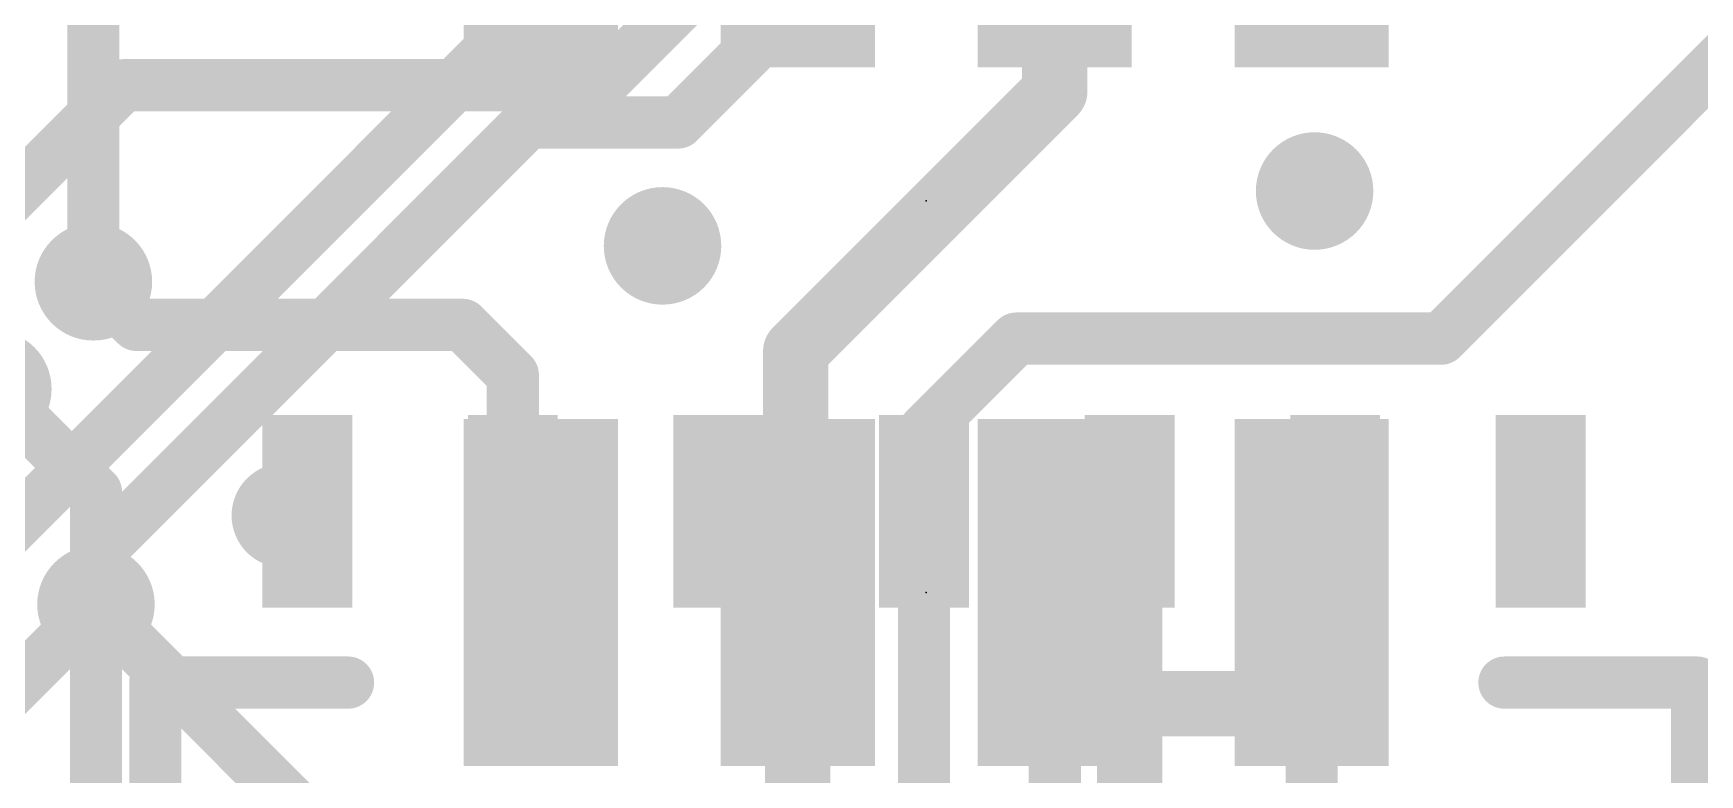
# Model space of a CAD drawing. Extents: x -25 to 77, y -62 to 26.
# Drawn here: x 9.23 to 15.71, y 4.37 to 7.26 of the extents above; entities that cross this region are included whole.
import ezdxf

# ---------------------------------------------------------------- set-up
doc = ezdxf.new("R2010")
doc.units = 0
for name, color, linetype in [('1', 12, 'CONTINUOUS'), ('16', 53, 'CONTINUOUS'), ('18', 110, 'CONTINUOUS'), ('21', 41, 'CONTINUOUS'), ('23', 53, 'CONTINUOUS'), ('24', 53, 'CONTINUOUS')]:
    doc.layers.add(name, color=color, linetype=linetype)

# ---------------------------------------------------------------- blocks, each defined once
blk = doc.blocks.new('RECT')
blk.add_solid([(-0.5, -0.5), (0.5, -0.5), (-0.5, 0.5), (0.5, 0.5)])
blk = doc.blocks.new('ROUNDV')
at = {"const_width": 0.5}
blk.add_lwpolyline([(0, -0.25, 1), (0, 0.25, 1), (0, -0.25)], format="xyb", dxfattribs=at)

msp = doc.modelspace()

# ---------------------------------------------------------------- linework, layer by layer
at = {"layer": '1'}
for points, const_width in [([(13.2, 7.7978), (13.2, 7.0278)], 0.254), ([(9.459, 6.289), (9.459, 7.559)], 0.2032), ([(11.2, 7.39), (8.89, 5.08)], 0.2032), ([(12.2, 7.374), (11.7348, 6.9088)], 0.2032), ([(13.2, 7.0278), (12.192, 6.0198)], 0.254), ([(11.1506, 6.9088), (9.4691, 5.2273)], 0.2032), ([(11.7348, 6.9088), (11.1506, 6.9088)], 0.2032), ([(12.192, 6.0198), (12.192, 5.088)], 0.254), ([(9.4691, 5.2273), (9.4691, 5.0343)], 0.2032), ([(12.192, 5.088), (12.2, 5.08)], 0.254), ([(12.2, 5.08), (12.2, 3.8434)], 0.254), ([(9.4691, 5.0343), (9.4691, 3.7389)], 0.2032), ([(13.2, 5.08), (13.2, 3.548)], 0.2032), ([(14.2, 5.08), (14.2, 3.5828)], 0.2032)]:
    msp.add_lwpolyline(points, dxfattribs=dict(at, const_width=const_width))
for points, const_width in [([(13.2449, 6.9829, 1), (13.1551, 7.0727)], 0.127), ([(13.1365, 7.0278, 1), (13.2635, 7.0278)], 0.127), ([(11.1506, 6.9596, 1), (11.1506, 6.858)], 0.1016), ([(11.1865, 6.8729, 1), (11.1147, 6.9447)], 0.1016), ([(11.7348, 6.858, 1), (11.7348, 6.9596)], 0.1016), ([(11.6989, 6.9447, 1), (11.7707, 6.8729)], 0.1016), ([(9.4082, 6.289, 1), (9.5098, 6.289)], 0.1016), ([(12.2555, 6.0198, 1), (12.1285, 6.0198)], 0.127), ([(12.1471, 6.0647, 1), (12.2369, 5.9749)], 0.127), ([(9.5199, 5.2273, 1), (9.4183, 5.2273)], 0.1016), ([(9.4332, 5.2632, 1), (9.505, 5.1914)], 0.1016), ([(12.2369, 5.1329, 1), (12.1471, 5.0431)], 0.127), ([(12.2635, 5.08, 1), (12.1365, 5.08)], 0.127), ([(12.1551, 5.0351, 1), (12.2449, 5.1249)], 0.127), ([(9.5199, 5.0343, 1), (9.4183, 5.0343)], 0.1016), ([(12.1285, 5.088, 1), (12.2555, 5.088)], 0.127), ([(13.2508, 5.08, 1), (13.1492, 5.08)], 0.1016), ([(14.2508, 5.08, 1), (14.1492, 5.08)], 0.1016), ([(9.4183, 5.0343, 1), (9.5199, 5.0343)], 0.1016)]:
    msp.add_lwpolyline(points, format="xyb", dxfattribs=dict(at, const_width=const_width))
at = {"layer": '16'}
for points, const_width in [([(14.7041, 6.0681), (16.51, 7.874)], 0.2032), ([(11.8912, 7.5148), (11.43, 7.0536)], 0.2032), ([(9.5758, 7.0536), (8.7862, 6.264)], 0.2032), ([(11.43, 7.0536), (9.5758, 7.0536)], 0.2032), ([(9.6266, 6.1214), (9.459, 6.289)], 0.2032), ([(10.8966, 6.1214), (9.6266, 6.1214)], 0.2032), ([(11.0912, 5.9268), (10.8966, 6.1214)], 0.2032), ([(12.6912, 5.709), (13.0503, 6.0681)], 0.2032), ([(13.0503, 6.0681), (14.7041, 6.0681)], 0.2032), ([(9.0678, 5.8725), (9.4691, 5.4712)], 0.2032), ([(11.0912, 5.3965), (11.0912, 5.9268)], 0.2032), ([(12.6912, 5.3965), (12.6912, 5.709)], 0.2032), ([(9.4691, 5.4712), (9.4691, 5.0343)], 0.2032), ([(13.4912, 5.3965), (13.4912, 4.6482)], 0.254), ([(14.2912, 5.3965), (14.2912, 4.8678)], 0.254), ([(12.6912, 5.3965), (12.6912, 4.2372)], 0.2032), ([(9.4691, 5.0267), (8.2525, 3.81)], 0.2032), ([(9.4691, 5.0343), (9.4691, 5.0267)], 0.2032), ([(10.414, 4.0818), (9.4691, 5.0267)], 0.2032), ([(14.2912, 4.8678), (14.0716, 4.6482)], 0.254), ([(13.4912, 4.6482), (13.4912, 3.9196)], 0.254), ([(14.0716, 4.6482), (13.4912, 4.6482)], 0.254)]:
    msp.add_lwpolyline(points, dxfattribs=dict(at, const_width=const_width))
for points, const_width in [([(9.5758, 7.1044, 1), (9.5758, 7.0028)], 0.1016), ([(9.6117, 7.0177, 1), (9.5399, 7.0895)], 0.1016), ([(11.3941, 7.0895, 1), (11.4659, 7.0177)], 0.1016), ([(11.43, 7.0028, 1), (11.43, 7.1044)], 0.1016), ([(9.4949, 6.325, 1), (9.423, 6.2531)], 0.1016), ([(9.6266, 6.1722, 1), (9.6266, 6.0706)], 0.1016), ([(9.5907, 6.0855, 1), (9.6625, 6.1573)], 0.1016), ([(10.9325, 6.1573, 1), (10.8607, 6.0855)], 0.1016), ([(10.8966, 6.0706, 1), (10.8966, 6.1722)], 0.1016), ([(13.0503, 6.1189, 1), (13.0503, 6.0173)], 0.1016), ([(13.0862, 6.0321, 1), (13.0144, 6.104)], 0.1016), ([(14.7041, 6.0173, 1), (14.7041, 6.1189)], 0.1016), ([(14.6681, 6.104, 1), (14.74, 6.0321)], 0.1016), ([(11.142, 5.9268, 1), (11.0404, 5.9268)], 0.1016), ([(11.0553, 5.8909, 1), (11.1271, 5.9627)], 0.1016), ([(12.742, 5.709, 1), (12.6404, 5.709)], 0.1016), ([(12.6553, 5.7449, 1), (12.7271, 5.673)], 0.1016), ([(9.5199, 5.4712, 1), (9.4183, 5.4712)], 0.1016), ([(9.4332, 5.4352, 1), (9.505, 5.5071)], 0.1016), ([(13.5547, 5.3965, 1), (13.4277, 5.3965)], 0.127), ([(14.3547, 5.3965, 1), (14.2277, 5.3965)], 0.127), ([(11.0404, 5.3965, 1), (11.142, 5.3965)], 0.1016), ([(12.742, 5.3965, 1), (12.6404, 5.3965)], 0.1016), ([(12.6404, 5.3965, 1), (12.742, 5.3965)], 0.1016), ([(9.5199, 5.0343, 1), (9.4183, 5.0343)], 0.1016), ([(9.505, 5.0626, 1), (9.4332, 4.9907)], 0.1016), ([(9.505, 4.9907, 1), (9.4332, 5.0626)], 0.1016), ([(9.4183, 5.0343, 1), (9.5199, 5.0343)], 0.1016), ([(9.4183, 5.0267, 1), (9.5199, 5.0267)], 0.1016), ([(14.3361, 4.8229, 1), (14.2463, 4.9127)], 0.127), ([(14.2277, 4.8678, 1), (14.3547, 4.8678)], 0.127), ([(13.5547, 4.6482, 1), (13.4277, 4.6482)], 0.127), ([(13.4912, 4.7117, 1), (13.4912, 4.5847)], 0.127), ([(14.0267, 4.6931, 1), (14.1165, 4.6033)], 0.127), ([(14.0716, 4.5847, 1), (14.0716, 4.7117)], 0.127), ([(13.4277, 4.6482, 1), (13.5547, 4.6482)], 0.127)]:
    msp.add_lwpolyline(points, format="xyb", dxfattribs=dict(at, const_width=const_width))
at = {"layer": '21'}
for points, const_width in [([(10.2, 5.2784, 1), (10.2, 5.4816, 1), (10.2, 5.2784)], 0.2032), ([(9.7508, 4.73, 1), (9.6492, 4.73)], 0.1016), ([(9.7, 4.7808, 1), (9.7, 4.6792)], 0.1016), ([(10.45, 4.6792, 1), (10.45, 4.7808)], 0.1016), ([(14.95, 4.7808, 1), (14.95, 4.6792)], 0.1016), ([(15.7508, 4.73, 1), (15.6492, 4.73)], 0.1016), ([(15.7, 4.6792, 1), (15.7, 4.7808)], 0.1016)]:
    msp.add_lwpolyline(points, format="xyb", dxfattribs=dict(at, const_width=const_width))
at = {"layer": '21', "const_width": 0.2032}
for points in [[(9.7, 3.08), (9.7, 4.73)], [(9.7, 4.73), (10.45, 4.73)], [(14.95, 4.73), (15.7, 4.73)], [(15.7, 4.73), (15.7, 3.08)]]:
    msp.add_lwpolyline(points, dxfattribs=at)
at = {"layer": '23'}
msp.add_point((12.7, 5.08), dxfattribs=at)
at = {"layer": '24'}
msp.add_point((12.7, 6.604), dxfattribs=at)

# ---------------------------------------------------------------- block references
at = {"layer": '1', "xscale": 0.6, "yscale": 1.35, "rotation": 180}
for p in [(11.2, 7.7978), (12.2, 7.7978), (13.2, 7.7978), (14.2, 7.7978)]:
    msp.add_blockref('RECT', p, dxfattribs=at)
at = {"layer": '1', "xscale": 0.6, "yscale": 1.35}
for p in [(11.2, 5.08), (12.2, 5.08), (13.2, 5.08), (14.2, 5.08)]:
    msp.add_blockref('RECT', p, dxfattribs=at)
at = {"layer": '16', "xscale": 0.75, "yscale": 0.35, "rotation": 270}
for p in [(10.2912, 5.3965), (11.0912, 5.3965), (11.8912, 5.3965), (12.6912, 5.3965), (13.4912, 5.3965), (14.2912, 5.3965), (15.0912, 5.3965)]:
    msp.add_blockref('RECT', p, dxfattribs=at)
at = {"layer": '18', "xscale": 0.4572, "yscale": 0.4572}
for p in [(14.2113, 6.6421), (14.2113, 6.6421), (11.6738, 6.4287), (11.6738, 6.4287), (9.459, 6.289), (9.459, 6.289), (9.0678, 5.8725), (9.0678, 5.8725), (9.4691, 5.0343), (9.4691, 5.0343)]:
    msp.add_blockref('ROUNDV', p, dxfattribs=at)

doc.saveas('drawing.dxf')
